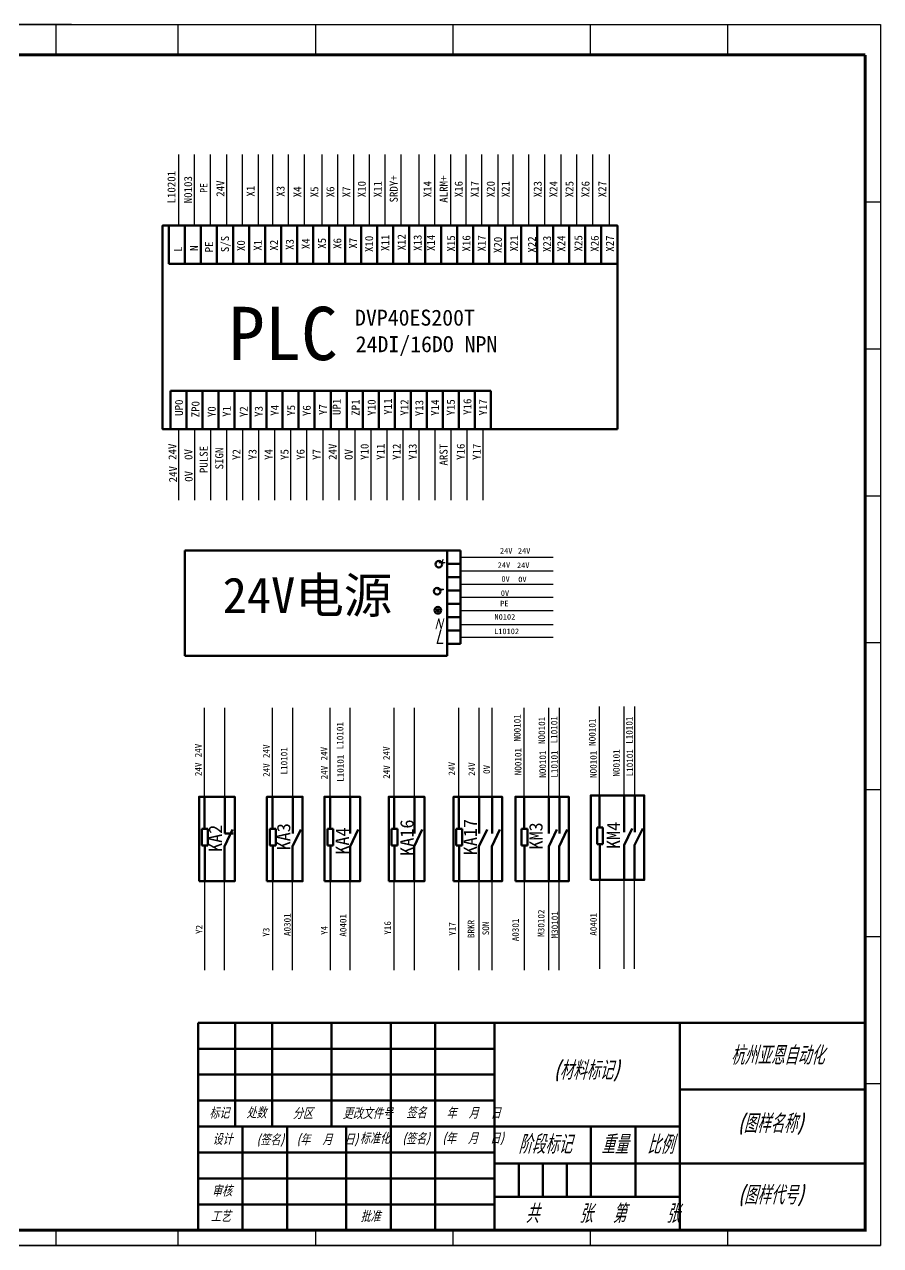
# Model space of a CAD drawing. Header units: inches. Extents: x 16762 to 17541, y 399939 to 400567.
# Drawn here: x 16975.6 to 17206.5, y 400225.7 to 400555.2 of the extents above; entities that cross this region are included whole.
import ezdxf

# ---------------------------------------------------------------- set-up
doc = ezdxf.new("R2010")
doc.units = ezdxf.units.IN
doc.header["$MEASUREMENT"] = 0
doc.layers.add('CU', color=7, linetype='Continuous', lineweight=50)
doc.layers.add('粗实线', color=7, linetype='Continuous', lineweight=50)
doc.layers.add('细实线', color=7, linetype='Continuous')
doc.styles.get("Standard").update_dxf_attribs({"font": 'arial.ttf'})
doc.styles.add('工程文字', font='gbeitc.shx', dxfattribs={"bigfont": 'gbcbig.shx'})

msp = doc.modelspace()

# ---------------------------------------------------------------- linework, layer by layer
at = {"color": 1}
for p, q in [((16761.76, 400555.18), (16988.27, 400555.18)), ((16761.76, 400555.18), (16988.27, 400555.18)), ((16980.03, 400555.18), (17206.54, 400555.18)), ((16980.03, 400555.18), (17206.54, 400555.18)), ((17206.54, 400555.18), (17206.54, 400225.71)), ((17206.54, 400555.18), (17206.54, 400225.71)), ((16980.03, 400225.71), (16980.03, 400225.71)), ((16980.03, 400225.71), (16980.03, 400225.71))]:
    msp.add_line(p, q, dxfattribs=at)
for p, q in [((16984.15, 400546.94), (16984.15, 400555.18)), ((16984.15, 400546.94), (16984.15, 400555.18)), ((17017.1, 400546.94), (17017.1, 400555.18)), ((17017.1, 400546.94), (17017.1, 400555.18)), ((17054.16, 400546.94), (17054.16, 400555.18)), ((17054.16, 400546.94), (17054.16, 400555.18)), ((17091.23, 400546.94), (17091.23, 400555.18)), ((17091.23, 400546.94), (17091.23, 400555.18)), ((17128.29, 400546.94), (17128.29, 400555.18)), ((17128.29, 400546.94), (17128.29, 400555.18)), ((17165.36, 400546.94), (17165.36, 400555.18)), ((17165.36, 400546.94), (17165.36, 400555.18)), ((17014.15, 400546.94), (16984.15, 400546.94)), ((17014.15, 400546.94), (16984.15, 400546.94)), ((17202.28, 400507.3), (17206.54, 400507.3)), ((17202.28, 400507.3), (17206.54, 400507.3)), ((17202.42, 400467.66), (17206.54, 400467.66)), ((17202.42, 400467.66), (17206.54, 400467.66)), ((17202.42, 400428.02), (17206.54, 400428.02)), ((17202.42, 400428.02), (17206.54, 400428.02)), ((17202.42, 400388.38), (17206.54, 400388.38)), ((17202.42, 400388.38), (17206.54, 400388.38)), ((17202.42, 400388.38), (17206.54, 400388.38)), ((17202.42, 400388.38), (17206.54, 400388.38)), ((17202.42, 400348.74), (17206.54, 400348.74)), ((17202.42, 400348.74), (17206.54, 400348.74)), ((17202.42, 400309.1), (17206.54, 400309.1)), ((17202.42, 400309.1), (17206.54, 400309.1)), ((17202.42, 400269.46), (17206.54, 400269.46)), ((17202.42, 400269.46), (17206.54, 400269.46)), ((17033.6, 400229.83), (16984.15, 400229.83)), ((16984.15, 400229.83), (17014.15, 400229.83)), ((16984.15, 400225.71), (16984.15, 400229.83)), ((16984.15, 400225.71), (16984.15, 400229.83)), ((17017.1, 400225.71), (17017.1, 400229.83)), ((17017.1, 400225.71), (17017.1, 400229.83)), ((17017.1, 400229.83), (17031.52, 400229.83)), ((17031.52, 400229.83), (17017.1, 400229.83)), ((17054.16, 400225.71), (17054.16, 400229.83)), ((17054.16, 400225.71), (17054.16, 400229.83)), ((17091.23, 400225.71), (17091.23, 400229.83)), ((17091.23, 400225.71), (17091.23, 400229.83)), ((17128.29, 400225.71), (17128.29, 400229.83)), ((17128.29, 400225.71), (17128.29, 400229.83)), ((17165.36, 400225.71), (17165.36, 400229.83)), ((17165.36, 400225.71), (17165.36, 400229.83)), ((17206.54, 400225.71), (16761.76, 400225.71)), ((17206.54, 400225.71), (16761.76, 400225.71))]:
    msp.add_line(p, q)
msp.add_lwpolyline([(16988.27, 400555.18), (16761.76, 400555.18), (16761.76, 400225.71), (17206.54, 400225.71)], dxfattribs=at)
at = {"const_width": 0.824}
for points in [[(16984.15, 400229.83), (16765.87, 400229.83), (16765.87, 400546.94), (16984.15, 400546.94)], [(16984.15, 400229.83), (16765.87, 400229.83), (16765.87, 400546.94), (16984.15, 400546.94)], [(17202.42, 400546.94), (17202.42, 400229.83), (16984.15, 400229.83)], [(17202.42, 400546.94), (17202.42, 400229.83), (16984.15, 400229.83)], [(16984.15, 400546.94), (17202.42, 400546.94)], [(16984.15, 400546.94), (17202.42, 400546.94)]]:
    msp.add_lwpolyline(points, dxfattribs=at)
at = {"layer": 'CU'}
msp.add_lwpolyline([(17135.53, 400446.01), (17012.84, 400446.01), (17012.84, 400500.92), (17135.53, 400500.92)], close=True, dxfattribs=at)
at = {"layer": 'CU', "color": 0}
for points in [[(17022.7, 400324.02), (17032.3, 400324.02), (17032.3, 400346.82), (17022.7, 400346.82)], [(17041.01, 400324.02), (17050.61, 400324.02), (17050.61, 400346.82), (17041.01, 400346.82)], [(17056.52, 400324.02), (17066.12, 400324.02), (17066.12, 400346.82), (17056.52, 400346.82)], [(17073.88, 400324.02), (17083.48, 400324.02), (17083.48, 400346.82), (17073.88, 400346.82)], [(17091.34, 400324.02), (17104.46, 400324.02), (17104.46, 400346.82), (17091.34, 400346.82)], [(17108.03, 400324.02), (17122.43, 400324.02), (17122.43, 400346.82), (17108.03, 400346.82)], [(17128.37, 400324.36), (17142.77, 400324.36), (17142.77, 400347.16), (17128.37, 400347.16)]]:
    msp.add_lwpolyline(points, close=True, dxfattribs=at)
at = {"layer": '粗实线'}
for p, q in [((17014.57, 400490.61), (17014.57, 400500.92)), ((17015, 400500.92), (17019.32, 400500.92)), ((17015, 400500.92), (17019.32, 400500.92)), ((17018.89, 400490.61), (17018.89, 400500.92)), ((17018.89, 400500.92), (17018.89, 400490.61)), ((17019.32, 400500.92), (17023.64, 400500.92)), ((17019.32, 400500.92), (17023.64, 400500.92)), ((17023.21, 400490.61), (17023.21, 400500.92)), ((17023.21, 400500.92), (17023.21, 400490.61)), ((17023.64, 400500.92), (17027.96, 400500.92)), ((17023.64, 400500.92), (17027.96, 400500.92)), ((17027.53, 400490.61), (17027.53, 400500.92)), ((17027.53, 400500.92), (17027.53, 400490.61)), ((17027.96, 400500.92), (17032.28, 400500.92)), ((17031.85, 400490.61), (17031.85, 400500.92)), ((17031.85, 400500.92), (17031.85, 400490.61)), ((17032.28, 400500.92), (17036.6, 400500.92)), ((17036.17, 400490.61), (17036.17, 400500.92)), ((17036.17, 400500.92), (17036.17, 400490.61)), ((17036.6, 400500.92), (17040.92, 400500.92)), ((17040.49, 400490.61), (17040.49, 400500.92)), ((17040.49, 400500.92), (17040.49, 400490.61)), ((17044.81, 400490.61), (17044.81, 400500.92)), ((17044.81, 400500.92), (17044.81, 400490.61)), ((17049.13, 400490.61), (17049.13, 400500.92)), ((17049.13, 400500.92), (17049.13, 400490.61)), ((17053.45, 400490.61), (17053.45, 400500.92)), ((17053.45, 400500.92), (17053.45, 400490.61)), ((17053.88, 400500.92), (17058.2, 400500.92)), ((17057.77, 400490.61), (17057.77, 400500.92)), ((17057.77, 400500.92), (17057.77, 400490.61)), ((17062.09, 400490.61), (17062.09, 400500.92)), ((17062.09, 400500.92), (17062.09, 400490.61)), ((17066.41, 400490.61), (17066.41, 400500.92)), ((17066.41, 400500.92), (17066.41, 400490.61)), ((17070.73, 400490.61), (17070.73, 400500.92)), ((17070.73, 400500.92), (17070.73, 400490.61)), ((17071.16, 400500.92), (17075.48, 400500.92)), ((17075.05, 400490.61), (17075.05, 400500.92)), ((17075.05, 400500.92), (17075.05, 400490.61)), ((17079.37, 400490.61), (17079.37, 400500.92)), ((17079.37, 400500.92), (17079.37, 400490.61)), ((17083.69, 400490.61), (17083.69, 400500.92)), ((17083.69, 400500.92), (17083.69, 400490.61)), ((17088.01, 400490.61), (17088.01, 400500.92)), ((17088.01, 400500.92), (17088.01, 400490.61)), ((17088.44, 400500.92), (17092.76, 400500.92)), ((17092.33, 400490.61), (17092.33, 400500.92)), ((17092.33, 400500.92), (17092.33, 400490.61)), ((17096.65, 400490.61), (17096.65, 400500.92)), ((17096.65, 400500.92), (17096.65, 400490.61)), ((17100.97, 400490.61), (17100.97, 400500.92)), ((17100.97, 400500.92), (17100.97, 400490.61)), ((17105.29, 400490.61), (17105.29, 400500.92)), ((17105.29, 400500.92), (17105.29, 400490.61)), ((17105.72, 400500.92), (17110.04, 400500.92)), ((17109.61, 400490.61), (17109.61, 400500.92)), ((17109.61, 400500.92), (17109.61, 400490.61)), ((17113.93, 400490.61), (17113.93, 400500.92)), ((17113.93, 400500.92), (17113.93, 400490.61)), ((17118.25, 400490.61), (17118.25, 400500.92)), ((17118.25, 400500.92), (17118.25, 400490.61)), ((17122.57, 400490.61), (17122.57, 400500.92)), ((17122.57, 400500.92), (17122.57, 400490.61)), ((17126.89, 400490.61), (17126.89, 400500.92)), ((17126.89, 400500.92), (17126.89, 400490.61)), ((17131.21, 400490.61), (17131.21, 400500.92)), ((17131.21, 400500.92), (17131.21, 400490.61)), ((17135.53, 400490.61), (17135.53, 400500.92)), ((17014.57, 400490.61), (17018.89, 400490.61)), ((17018.89, 400490.61), (17023.21, 400490.61)), ((17023.21, 400490.61), (17027.53, 400490.61)), ((17027.53, 400490.61), (17031.85, 400490.61)), ((17031.85, 400490.61), (17036.17, 400490.61)), ((17036.17, 400490.61), (17040.49, 400490.61)), ((17040.49, 400490.61), (17044.81, 400490.61)), ((17044.81, 400490.61), (17049.13, 400490.61)), ((17049.13, 400490.61), (17053.45, 400490.61)), ((17053.45, 400490.61), (17057.77, 400490.61)), ((17057.77, 400490.61), (17062.09, 400490.61)), ((17062.09, 400490.61), (17066.41, 400490.61)), ((17066.41, 400490.61), (17070.73, 400490.61)), ((17070.73, 400490.61), (17075.05, 400490.61)), ((17075.05, 400490.61), (17079.37, 400490.61)), ((17079.37, 400490.61), (17083.69, 400490.61)), ((17083.69, 400490.61), (17088.01, 400490.61)), ((17088.01, 400490.61), (17092.33, 400490.61)), ((17092.33, 400490.61), (17096.65, 400490.61)), ((17096.65, 400490.61), (17100.97, 400490.61)), ((17100.97, 400490.61), (17105.29, 400490.61)), ((17105.29, 400490.61), (17109.61, 400490.61)), ((17109.61, 400490.61), (17113.93, 400490.61)), ((17113.93, 400490.61), (17118.25, 400490.61)), ((17118.25, 400490.61), (17122.57, 400490.61)), ((17122.57, 400490.61), (17126.89, 400490.61)), ((17126.89, 400490.61), (17131.21, 400490.61)), ((17131.21, 400490.61), (17135.53, 400490.61)), ((17015, 400456.32), (17015, 400446.01)), ((17015, 400456.32), (17019.32, 400456.32)), ((17019.32, 400456.32), (17019.32, 400446.01)), ((17019.32, 400456.32), (17019.32, 400446.01)), ((17019.32, 400456.32), (17023.64, 400456.32)), ((17023.64, 400456.32), (17023.64, 400446.01)), ((17023.64, 400456.32), (17023.64, 400446.01)), ((17023.64, 400456.32), (17027.96, 400456.32)), ((17027.96, 400456.32), (17027.96, 400446.01)), ((17027.96, 400456.32), (17027.96, 400446.01)), ((17027.96, 400456.32), (17032.28, 400456.32)), ((17032.28, 400456.32), (17032.28, 400446.01)), ((17032.28, 400456.32), (17036.6, 400456.32)), ((17032.28, 400456.32), (17032.28, 400446.01)), ((17036.6, 400456.32), (17036.6, 400446.01)), ((17036.6, 400456.32), (17036.6, 400446.01)), ((17036.6, 400456.32), (17040.92, 400456.32)), ((17040.92, 400456.32), (17040.92, 400446.01)), ((17040.92, 400456.32), (17040.92, 400446.01)), ((17040.92, 400456.32), (17045.24, 400456.32)), ((17045.24, 400456.32), (17045.24, 400446.01)), ((17045.24, 400456.32), (17045.24, 400446.01)), ((17045.24, 400456.32), (17049.56, 400456.32)), ((17049.56, 400456.32), (17049.56, 400446.01)), ((17049.56, 400456.32), (17049.56, 400446.01)), ((17049.56, 400456.32), (17053.88, 400456.32)), ((17053.88, 400456.32), (17053.88, 400446.01)), ((17053.88, 400456.32), (17053.88, 400446.01)), ((17053.88, 400456.32), (17058.2, 400456.32)), ((17058.2, 400456.32), (17058.2, 400446.01)), ((17058.2, 400456.32), (17058.2, 400446.01)), ((17058.2, 400456.32), (17062.52, 400456.32)), ((17062.52, 400456.32), (17062.52, 400446.01)), ((17062.52, 400456.32), (17062.52, 400446.01)), ((17062.52, 400456.32), (17066.84, 400456.32)), ((17066.84, 400456.32), (17066.84, 400446.01)), ((17066.84, 400456.32), (17066.84, 400446.01)), ((17066.84, 400456.32), (17071.16, 400456.32)), ((17071.16, 400456.32), (17071.16, 400446.01)), ((17071.16, 400456.32), (17071.16, 400446.01)), ((17071.16, 400456.32), (17075.48, 400456.32)), ((17075.48, 400456.32), (17075.48, 400446.01)), ((17075.48, 400456.32), (17075.48, 400446.01)), ((17075.48, 400456.32), (17079.8, 400456.32)), ((17079.8, 400456.32), (17079.8, 400446.01)), ((17079.8, 400456.32), (17079.8, 400446.01)), ((17079.8, 400456.32), (17084.12, 400456.32)), ((17084.12, 400456.32), (17084.12, 400446.01)), ((17084.12, 400456.32), (17084.12, 400446.01)), ((17084.12, 400456.32), (17088.44, 400456.32)), ((17088.44, 400456.32), (17088.44, 400446.01)), ((17088.44, 400456.32), (17088.44, 400446.01)), ((17088.44, 400456.32), (17092.76, 400456.32)), ((17092.76, 400456.32), (17092.76, 400446.01)), ((17092.76, 400456.32), (17092.76, 400446.01)), ((17092.76, 400456.32), (17097.08, 400456.32)), ((17097.08, 400456.32), (17097.08, 400446.01)), ((17097.08, 400456.32), (17097.08, 400446.01)), ((17097.08, 400456.32), (17101.4, 400456.32)), ((17101.4, 400456.32), (17101.4, 400446.01)), ((17015, 400446.01), (17019.32, 400446.01)), ((17019.32, 400446.01), (17023.64, 400446.01)), ((17023.64, 400446.01), (17027.96, 400446.01)), ((17027.96, 400446.01), (17032.28, 400446.01)), ((17032.28, 400446.01), (17036.6, 400446.01)), ((17036.6, 400446.01), (17040.92, 400446.01)), ((17040.92, 400446.01), (17045.24, 400446.01)), ((17045.24, 400446.01), (17049.56, 400446.01)), ((17049.56, 400446.01), (17053.88, 400446.01)), ((17053.88, 400446.01), (17058.2, 400446.01)), ((17058.2, 400446.01), (17062.52, 400446.01)), ((17062.52, 400446.01), (17066.84, 400446.01)), ((17066.84, 400446.01), (17071.16, 400446.01)), ((17071.16, 400446.01), (17075.48, 400446.01)), ((17075.48, 400446.01), (17079.8, 400446.01)), ((17079.8, 400446.01), (17084.12, 400446.01)), ((17084.12, 400446.01), (17088.44, 400446.01)), ((17088.44, 400446.01), (17092.76, 400446.01)), ((17092.76, 400446.01), (17097.08, 400446.01)), ((17097.08, 400446.01), (17101.4, 400446.01)), ((17018.89, 400413.28), (17018.89, 400384.83)), ((17018.89, 400413.28), (17089.64, 400413.28)), ((17089.64, 400384.83), (17089.64, 400413.28)), ((17089.64, 400413.28), (17093.24, 400413.28)), ((17093.24, 400413.28), (17093.24, 400388.08)), ((17089.64, 400409.68), (17093.24, 400409.68)), ((17093.24, 400409.9), (17093.24, 400409.9)), ((17089.64, 400406.08), (17093.24, 400406.08)), ((17089.64, 400402.48), (17093.24, 400402.48)), ((17089.64, 400398.88), (17093.24, 400398.88)), ((17086.64, 400397.1), (17087.6, 400397.1)), ((17086.76, 400396.94), (17087.45, 400396.94)), ((17087.02, 400396.76), (17087.27, 400396.76)), ((17087.12, 400397.55), (17087.12, 400397.1)), ((17089.64, 400395.28), (17093.24, 400395.28)), ((17089.64, 400391.68), (17093.24, 400391.68)), ((17093.24, 400388.08), (17089.64, 400388.08)), ((17018.89, 400384.83), (17089.64, 400384.83)), ((17024.13, 400346.82), (17024.13, 400338.17)), ((17029.61, 400346.82), (17029.61, 400336.87)), ((17042.5, 400346.82), (17042.5, 400338.17)), ((17047.98, 400346.82), (17047.98, 400336.87)), ((17058.02, 400346.82), (17058.02, 400338.13)), ((17063.5, 400346.82), (17063.5, 400336.87)), ((17075.31, 400346.82), (17075.31, 400338.17)), ((17080.79, 400346.82), (17080.79, 400336.87)), ((17092.77, 400346.82), (17092.77, 400338.17)), ((17098.25, 400346.82), (17098.25, 400336.87)), ((17101.74, 400346.82), (17101.74, 400336.87)), ((17110.41, 400346.82), (17110.41, 400338.17)), ((17117.06, 400346.82), (17117.06, 400336.87)), ((17119.89, 400346.82), (17119.89, 400336.87)), ((17130.76, 400347.16), (17130.76, 400338.51)), ((17137.41, 400347.16), (17137.41, 400337.21)), ((17140.24, 400347.16), (17140.24, 400337.21)), ((17023.41, 400338.17), (17025.02, 400338.17)), ((17023.41, 400333.66), (17023.41, 400338.17)), ((17025.02, 400338.17), (17025.02, 400333.66)), ((17031.74, 400337.94), (17029.56, 400333.42)), ((17029.61, 400336.87), (17031.92, 400336.87)), ((17041.78, 400338.17), (17043.39, 400338.17)), ((17041.78, 400333.66), (17041.78, 400338.17)), ((17043.39, 400338.17), (17043.39, 400333.66)), ((17050.11, 400337.94), (17047.93, 400333.42)), ((17057.3, 400338.17), (17058.91, 400338.17)), ((17057.3, 400333.66), (17057.3, 400338.17)), ((17058.91, 400338.17), (17058.91, 400333.66)), ((17065.62, 400337.94), (17063.45, 400333.42)), ((17074.6, 400338.17), (17076.21, 400338.17)), ((17074.6, 400333.66), (17074.6, 400338.17)), ((17076.21, 400338.17), (17076.21, 400333.66)), ((17082.92, 400337.94), (17080.75, 400333.42)), ((17092.05, 400338.17), (17093.66, 400338.17)), ((17092.05, 400333.66), (17092.05, 400338.17)), ((17093.66, 400338.17), (17093.66, 400333.66)), ((17100.38, 400337.94), (17098.2, 400333.42)), ((17103.87, 400337.94), (17101.69, 400333.42)), ((17109.7, 400338.17), (17111.31, 400338.17)), ((17109.7, 400333.66), (17109.7, 400338.17)), ((17111.31, 400338.17), (17111.31, 400333.66)), ((17119.19, 400337.94), (17117.01, 400333.42)), ((17122.02, 400337.94), (17119.85, 400333.42)), ((17130.05, 400338.51), (17131.66, 400338.51)), ((17130.05, 400334), (17130.05, 400338.51)), ((17131.66, 400338.51), (17131.66, 400334)), ((17139.54, 400338.28), (17137.36, 400333.76)), ((17142.37, 400338.28), (17140.19, 400333.76)), ((17025.02, 400333.66), (17023.41, 400333.66)), ((17024.22, 400333.66), (17024.22, 400324.02)), ((17029.56, 400333.42), (17029.56, 400324.02)), ((17043.39, 400333.66), (17041.78, 400333.66)), ((17042.59, 400333.66), (17042.59, 400324.02)), ((17047.93, 400333.42), (17047.93, 400324.02)), ((17058.91, 400333.66), (17057.3, 400333.66)), ((17058.11, 400333.66), (17058.11, 400324.02)), ((17063.45, 400333.42), (17063.45, 400324.02)), ((17076.21, 400333.66), (17074.6, 400333.66)), ((17075.4, 400333.66), (17075.4, 400324.02)), ((17080.75, 400333.42), (17080.75, 400324.02)), ((17093.66, 400333.66), (17092.05, 400333.66)), ((17092.86, 400333.66), (17092.86, 400324.02)), ((17098.2, 400333.42), (17098.2, 400324.02)), ((17101.69, 400333.42), (17101.69, 400324.02)), ((17111.31, 400333.66), (17109.7, 400333.66)), ((17110.5, 400333.66), (17110.5, 400324.02)), ((17117.01, 400333.42), (17117.01, 400324.02)), ((17119.85, 400333.42), (17119.85, 400324.02)), ((17131.66, 400334), (17130.05, 400334)), ((17130.85, 400334), (17130.85, 400324.36)), ((17137.36, 400333.76), (17137.36, 400324.36)), ((17140.19, 400333.76), (17140.19, 400324.36)), ((17202.42, 400285.83), (17022.42, 400285.83)), ((17022.42, 400285.83), (17022.42, 400229.83)), ((17032.42, 400285.83), (17032.42, 400257.83)), ((17042.42, 400285.83), (17042.42, 400257.83)), ((17058.42, 400285.83), (17058.42, 400257.83)), ((17074.42, 400285.83), (17074.42, 400257.83)), ((17086.42, 400285.83), (17086.42, 400229.83)), ((17102.42, 400229.83), (17102.42, 400285.83)), ((17152.42, 400229.83), (17152.42, 400285.83)), ((17202.42, 400229.83), (17202.42, 400285.83)), ((17102.42, 400278.83), (17022.42, 400278.83)), ((17102.42, 400271.83), (17022.42, 400271.83)), ((17152.42, 400267.83), (17202.42, 400267.83)), ((17102.42, 400264.83), (17022.42, 400264.83)), ((17022.42, 400257.83), (17152.42, 400257.83)), ((17034.42, 400257.83), (17034.42, 400229.83)), ((17046.42, 400257.83), (17046.42, 400229.83)), ((17062.42, 400257.83), (17062.42, 400229.83)), ((17074.42, 400257.83), (17074.42, 400229.83)), ((17128.42, 400238.83), (17128.42, 400257.83)), ((17140.42, 400238.83), (17140.42, 400257.83)), ((17022.42, 400250.83), (17102.42, 400250.83)), ((17152.42, 400247.83), (17102.42, 400247.83)), ((17108.92, 400238.83), (17108.92, 400247.83)), ((17115.42, 400238.83), (17115.42, 400247.83)), ((17121.92, 400238.83), (17121.92, 400247.83)), ((17152.42, 400247.83), (17202.42, 400247.83)), ((17022.42, 400243.83), (17102.42, 400243.83)), ((17022.42, 400236.83), (17102.42, 400236.83)), ((17102.42, 400238.83), (17152.42, 400238.83)), ((17022.42, 400229.83), (17202.42, 400229.83))]:
    msp.add_line(p, q, dxfattribs=at)
for centre in [(17087.36, 400409.55), (17086.93, 400402.25), (17087.12, 400397.1)]:
    msp.add_circle(centre, 0.9, dxfattribs=at)
at = {"layer": '细实线'}
for p, q in [((17017.16, 400520.12), (17017.16, 400500.92)), ((17021.48, 400500.92), (17021.48, 400520.12)), ((17025.8, 400500.92), (17025.8, 400520.12)), ((17030.12, 400520.12), (17030.12, 400500.92)), ((17034.44, 400500.92), (17034.44, 400520.12)), ((17038.76, 400500.92), (17038.76, 400520.12)), ((17042.54, 400520.12), (17042.54, 400500.92)), ((17046.86, 400500.92), (17046.86, 400520.12)), ((17051.18, 400500.92), (17051.18, 400520.12)), ((17055.78, 400520.12), (17055.78, 400500.92)), ((17060.1, 400500.92), (17060.1, 400520.12)), ((17064.42, 400500.92), (17064.42, 400520.12)), ((17068.54, 400520.12), (17068.54, 400500.92)), ((17072.86, 400500.92), (17072.86, 400520.12)), ((17077.18, 400500.92), (17077.18, 400520.12)), ((17081.96, 400520.12), (17081.96, 400500.92)), ((17086.28, 400500.92), (17086.28, 400520.12)), ((17090.6, 400500.92), (17090.6, 400520.12)), ((17094.7, 400520.12), (17094.7, 400500.92)), ((17099.02, 400500.92), (17099.02, 400520.12)), ((17103.34, 400500.92), (17103.34, 400520.12)), ((17107.36, 400520.12), (17107.36, 400500.92)), ((17111.68, 400500.92), (17111.68, 400520.12)), ((17116, 400500.92), (17116, 400520.12)), ((17120.27, 400520.12), (17120.27, 400500.92)), ((17124.59, 400500.92), (17124.59, 400520.12)), ((17128.91, 400500.92), (17128.91, 400520.12)), ((17133.41, 400500.92), (17133.41, 400520.12)), ((17017.16, 400446.01), (17017.16, 400426.81)), ((17021.48, 400446.01), (17021.48, 400426.81)), ((17025.8, 400446.01), (17025.8, 400426.81)), ((17030.12, 400446.01), (17030.12, 400426.81)), ((17034.44, 400446.01), (17034.44, 400426.81)), ((17038.76, 400446.01), (17038.76, 400426.81)), ((17043.08, 400446.01), (17043.08, 400426.81)), ((17047.4, 400446.01), (17047.4, 400426.81)), ((17051.72, 400446.01), (17051.72, 400426.81)), ((17056.04, 400446.01), (17056.04, 400426.81)), ((17060.36, 400446.01), (17060.36, 400426.81)), ((17064.68, 400446.01), (17064.68, 400426.81)), ((17069, 400446.01), (17069, 400426.81)), ((17073.32, 400446.01), (17073.32, 400426.81)), ((17077.64, 400446.01), (17077.64, 400426.81)), ((17081.96, 400446.01), (17081.96, 400426.81)), ((17086.28, 400446.01), (17086.28, 400426.81)), ((17090.6, 400446.01), (17090.6, 400426.81)), ((17094.92, 400446.01), (17094.92, 400426.81)), ((17099.24, 400446.01), (17099.24, 400426.81)), ((17093.24, 400411.48), (17118.24, 400411.48)), ((17093.24, 400407.77), (17118.24, 400407.77)), ((17093.24, 400404.16), (17118.24, 400404.16)), ((17093.24, 400400.68), (17118.24, 400400.68)), ((17093.24, 400397.04), (17118.24, 400397.04)), ((17093.24, 400393.32), (17118.24, 400393.32)), ((17093.24, 400389.86), (17118.24, 400389.86)), ((17024.13, 400346.82), (17024.13, 400370.82)), ((17029.61, 400346.82), (17029.61, 400370.82)), ((17042.5, 400346.82), (17042.5, 400370.82)), ((17047.98, 400346.82), (17047.98, 400370.82)), ((17058.02, 400346.82), (17058.02, 400370.82)), ((17063.5, 400346.82), (17063.5, 400370.82)), ((17075.31, 400346.82), (17075.31, 400370.82)), ((17080.79, 400346.82), (17080.79, 400370.82)), ((17092.77, 400346.82), (17092.77, 400370.82)), ((17098.25, 400346.82), (17098.25, 400370.82)), ((17101.74, 400346.82), (17101.74, 400370.82)), ((17110.41, 400346.82), (17110.41, 400370.82)), ((17117.06, 400346.82), (17117.06, 400370.82)), ((17119.89, 400346.82), (17119.89, 400370.82)), ((17130.76, 400347.16), (17130.76, 400371.16)), ((17137.41, 400347.16), (17137.41, 400371.16)), ((17140.24, 400347.16), (17140.24, 400371.16)), ((17024.22, 400300.02), (17024.22, 400324.02)), ((17029.56, 400300.02), (17029.56, 400324.02)), ((17042.59, 400300.02), (17042.59, 400324.02)), ((17047.93, 400300.02), (17047.93, 400324.02)), ((17058.11, 400300.02), (17058.11, 400324.02)), ((17063.45, 400300.02), (17063.45, 400324.02)), ((17075.31, 400300.02), (17075.31, 400324.02)), ((17080.79, 400300.02), (17080.79, 400324.02)), ((17092.77, 400300.02), (17092.77, 400324.02)), ((17098.25, 400300.02), (17098.25, 400324.02)), ((17101.69, 400324.02), (17101.69, 400300.02)), ((17110.5, 400300.02), (17110.5, 400324.02)), ((17117.01, 400300.02), (17117.01, 400324.02)), ((17119.85, 400300.02), (17119.85, 400324.02)), ((17130.85, 400300.36), (17130.85, 400324.36)), ((17137.36, 400300.36), (17137.36, 400324.36)), ((17140.19, 400300.36), (17140.19, 400324.36))]:
    msp.add_line(p, q, dxfattribs=at)

# ---------------------------------------------------------------- texts
at = {"lineweight": -2, "attachment_point": 1, "rotation": 90}
for s, insert, char_height, width in [('{\\fSimSun|b0|i0|c134|p2;L10201}', (17014.17, 400506.85), 2.16, 25.4938), ('{\\fSimSun|b0|i0|c134|p2;N0103}', (17018.65, 400506.92), 2.16, 25.4938), ('{\\fSimSun|b0|i0|c134|p2;SRDY+}', (17074.14, 400507.14), 2.16, 25.4938), ('{\\fSimSun|b0|i0|c134|p2;ALRM+}', (17087.59, 400507.06), 2.16, 25.4938), ('{\\fSimSun|b0|i0|c134|p2;PE}', (17022.99, 400509.75), 1.92, 16.9959), ('{\\fSimSun|b0|i0|c134|p2;24V}', (17027.35, 400508.68), 2.16, 25.4938), ('{\\fSimSun|b0|i0|c134|p2;X1}', (17035.5, 400508.72), 2.16, 25.4938), ('{\\fSimSun|b0|i0|c134|p2;X3}', (17043.6, 400508.69), 2.16, 25.4938), ('{\\fSimSun|b0|i0|c134|p2;X4}', (17048.13, 400508.53), 2.16, 25.4938), ('{\\fSimSun|b0|i0|c134|p2;X5}', (17052.72, 400508.53), 2.16, 25.4938), ('{\\fSimSun|b0|i0|c134|p2;X6}', (17057.04, 400508.53), 2.16, 25.4938), ('{\\fSimSun|b0|i0|c134|p2;X7}', (17061.36, 400508.53), 2.16, 25.4938), ('{\\fSimSun|b0|i0|c134|p2;X10}', (17065.49, 400508.53), 2.16, 25.4938), ('{\\fSimSun|b0|i0|c134|p2;X11}', (17069.81, 400508.53), 2.16, 25.4938), ('{\\fSimSun|b0|i0|c134|p2;X14}', (17083.22, 400508.53), 2.16, 25.4938), ('{\\fSimSun|b0|i0|c134|p2;X16}', (17091.64, 400508.53), 2.16, 25.4938), ('{\\fSimSun|b0|i0|c134|p2;X17}', (17095.96, 400508.53), 2.16, 25.4938), ('{\\fSimSun|b0|i0|c134|p2;X20}', (17100.28, 400508.53), 2.16, 25.4938), ('{\\fSimSun|b0|i0|c134|p2;X21}', (17104.31, 400508.53), 2.16, 25.4938), ('{\\fSimSun|b0|i0|c134|p2;X23}', (17112.95, 400508.53), 2.16, 25.4938), ('{\\fSimSun|b0|i0|c134|p2;X24}', (17117.22, 400508.53), 2.16, 25.4938), ('{\\fSimSun|b0|i0|c134|p2;X25}', (17121.54, 400508.53), 2.16, 25.4938), ('{\\fSimSun|b0|i0|c134|p2;X26}', (17125.86, 400508.53), 2.16, 25.4938), ('{\\fSimSun|b0|i0|c134|p2;X27}', (17130.36, 400508.53), 2.16, 25.4938), ('{\\fSimSun|b0|i0|c134|p2;24V}', (17014.43, 400437.67), 2.16, 25.4938), ('{\\fSimSun|b0|i0|c134|p2;PULSE}', (17022.87, 400434.12), 2.16, 25.4938), ('{\\fSimSun|b0|i0|c134|p2;SIGN}', (17027.07, 400435.12), 2.16, 25.4938), ('{\\fSimSun|b0|i0|c134|p2;24V}', (17057.63, 400437.67), 2.16, 25.4938), ('{\\fSimSun|b0|i0|c134|p2;Y10}', (17066.27, 400437.67), 2.16, 25.4938), ('{\\fSimSun|b0|i0|c134|p2;Y11}', (17070.59, 400437.67), 2.16, 25.4938), ('{\\fSimSun|b0|i0|c134|p2;Y12}', (17074.91, 400437.67), 2.16, 25.4938), ('{\\fSimSun|b0|i0|c134|p2;Y13}', (17079.23, 400437.67), 2.16, 25.4938), ('{\\fSimSun|b0|i0|c134|p2;ARST }', (17087.57, 400436.16), 2.16, 25.4938), ('{\\fSimSun|b0|i0|c134|p2;Y16}', (17092.19, 400437.67), 2.16, 25.4938), ('{\\fSimSun|b0|i0|c134|p2;Y17}', (17096.51, 400437.67), 2.16, 25.4938), ('{\\fSimSun|b0|i0|c134|p2;0V}', (17018.75, 400437.67), 2.16, 25.4938), ('{\\fSimSun|b0|i0|c134|p2;Y2}', (17031.71, 400437.67), 2.16, 25.4938), ('{\\fSimSun|b0|i0|c134|p2;Y3}', (17036.03, 400437.67), 2.16, 25.4938), ('{\\fSimSun|b0|i0|c134|p2;Y4}', (17040.35, 400437.67), 2.16, 25.4938), ('{\\fSimSun|b0|i0|c134|p2;Y5}', (17044.67, 400437.67), 2.16, 25.4938), ('{\\fSimSun|b0|i0|c134|p2;Y6}', (17048.99, 400437.67), 2.16, 25.4938), ('{\\fSimSun|b0|i0|c134|p2;Y7}', (17053.31, 400437.67), 2.16, 25.4938), ('{\\fSimSun|b0|i0|c134|p2;0V}', (17061.95, 400437.67), 2.16, 25.4938), ('{\\fSimSun|b0|i0|c134|p2;24V}', (17014.58, 400431.62), 2.16, 25.4938), ('{\\fSimSun|b0|i0|c134|p2;0V}', (17018.81, 400431.76), 2.16, 25.4938), ('{\\fSimSun|b0|i0|c134|p2;NO0101}', (17107.64, 400361.72), 1.8, 21.2449), ('{\\fSimSun|b0|i0|c134|p2;NO0101}', (17114.24, 400361.03), 1.8, 21.2449), ('{\\fSimSun|b0|i0|c134|p2;L10101}', (17117.57, 400361.2), 1.8, 21.2449), ('{\\fSimSun|b0|i0|c134|p2;L10101}', (17137.86, 400361.09), 1.8, 21.2449), ('{\\fSimSun|b0|i0|c134|p2;L10101}', (17059.82, 400359.61), 1.8, 21.2449), ('{\\fSimSun|b0|i0|c134|p2;NO0101}', (17127.86, 400360.54), 1.8, 21.2449), ('{\\fSimSun|b0|i0|c134|p2;24V}', (17021.56, 400357.44), 1.8, 21.2449), ('{\\fSimSun|b0|i0|c134|p2;24V}', (17039.93, 400357.24), 1.8, 21.2449), ('{\\fSimSun|b0|i0|c134|p2;L10101}', (17044.72, 400352.82), 1.8, 21.2449), ('{\\fSimSun|b0|i0|c134|p2;24V}', (17055.52, 400356.58), 1.8, 21.2449), ('{\\fSimSun|b0|i0|c134|p2;24V}', (17072.33, 400356.71), 1.8, 21.2449), ('{\\fSimSun|b0|i0|c134|p2;NO0101}', (17107.87, 400352.61), 1.8, 21.2449), ('{\\fSimSun|b0|i0|c134|p2;NO0101}', (17114.48, 400351.93), 1.8, 21.2449), ('{\\fSimSun|b0|i0|c134|p2;L10101}', (17117.63, 400351.96), 1.8, 21.2449), ('{\\fSimSun|b0|i0|c134|p2;NO0101}', (17128.16, 400351.88), 1.8, 21.2449), ('{\\fSimSun|b0|i0|c134|p2;NO0101}', (17134.36, 400352.24), 1.8, 21.2449), ('{\\fSimSun|b0|i0|c134|p2;L10101}', (17137.98, 400352.3), 1.8, 21.2449), ('{\\fSimSun|b0|i0|c134|p2;24V}', (17021.59, 400352.37), 1.8, 21.2449), ('{\\fSimSun|b0|i0|c134|p2;24V}', (17039.96, 400352.16), 1.8, 21.2449), ('{\\fSimSun|b0|i0|c134|p2;24V}', (17055.55, 400351.5), 1.8, 21.2449), ('{\\fSimSun|b0|i0|c134|p2;L10101}', (17059.94, 400350.82), 1.8, 21.2449), ('{\\fSimSun|b0|i0|c134|p2;24V}', (17072.36, 400351.63), 1.8, 21.2449), ('{\\fSimSun|b0|i0|c134|p2;24V}', (17089.98, 400352.52), 1.8, 21.2449), ('{\\fSimSun|b0|i0|c134|p2;24V}', (17095.36, 400352.42), 1.8, 21.2449), ('{\\fSimSun|b0|i0|c134|p2;0V}', (17099.35, 400352.94), 1.8, 21.2449), ('{\\fSimSun|b0|i0|c134|p2;KA2}', (17025.29, 400331.91), 3.6, 21.2449), ('{\\fSimSun|b0|i0|c134|p2;KA3}', (17043.71, 400332.33), 3.6, 21.2449), ('{\\fSimSun|b0|i0|c134|p2;KA16}', (17076.95, 400330.87), 3.6, 21.2449), ('{\\fSimSun|b0|i0|c134|p2;KA17}', (17094.04, 400331.03), 3.6, 21.2449), ('{\\fSimSun|b0|i0|c134|p2;KM3}', (17111.75, 400332.56), 3.6, 21.2449), ('{\\fSimSun|b0|i0|c134|p2;KM4}', (17132.69, 400332.7), 3.6, 21.2449), ('{\\fSimSun|b0|i0|c134|p2;KA4}', (17059.54, 400331.18), 3.6, 21.2449), ('{\\fSimSun|b0|i0|c134|p2;M30102}', (17114.07, 400309.03), 1.8, 21.2449), ('{\\fSimSun|b0|i0|c134|p2;M30101}', (17117.74, 400308.58), 1.8, 21.2449), ('{\\fSimSun|b0|i0|c134|p2;A0301}', (17045.59, 400309.22), 1.8, 21.2449), ('{\\fSimSun|b0|i0|c134|p2;A0401}', (17060.66, 400309.04), 1.8, 21.2449), ('{\\fSimSun|b0|i0|c134|p2;Y16}', (17072.65, 400309.58), 1.8, 21.2449), ('{\\fSimSun|b0|i0|c134|p2;Y17}', (17090.09, 400309.29), 1.8, 21.2449), ('{\\fSimSun|b0|i0|c134|p2;BRKR}', (17095.18, 400308.68), 1.8, 21.2449), ('{\\fSimSun|b0|i0|c134|p2;SON}', (17099.14, 400309.44), 1.8, 21.2449), ('{\\fSimSun|b0|i0|c134|p2;A0301}', (17107.16, 400307.81), 1.8, 21.2449), ('{\\fSimSun|b0|i0|c134|p2;A0401}', (17128.18, 400309.3), 1.8, 21.2449), ('{\\fSimSun|b0|i0|c134|p2;Y2}', (17021.8, 400309.78), 1.8, 21.2449), ('{\\fSimSun|b0|i0|c134|p2;Y3}', (17039.89, 400309.04), 1.8, 21.2449), ('{\\fSimSun|b0|i0|c134|p2;Y4}', (17055.55, 400309.52), 1.8, 21.2449)]:
    msp.add_mtext(s, dxfattribs=dict(at, insert=insert, char_height=char_height, width=width))
at = {"lineweight": -2, "attachment_point": 1}
for s, insert, char_height, width in [('{\\fSimSun|b0|i0|c134|p2;PLC}', (17030.64, 400479), 14.4, 33.6349), ('{\\fSimSun|b0|i0|c134|p2;DVP40ES200T}', (17064.78, 400478.23), 4.32, 25.4938), ('{\\fSimSun|b0|i0|c134|p2;24DI/16DO NPN}', (17064.95, 400471.07), 4.32, 42.4449), ('{\\fSimSun|b0|i0|c134|p2;24V}', (17103.88, 400413.91), 1.5, 17.704), ('{\\fSimSun|b0|i0|c134|p2;24V}', (17108.7, 400413.89), 1.5, 17.704), ('{\\fSimSun|b0|i0|c134|p2;24V}', (17103.26, 400410.07), 1.5, 17.704), ('{\\fSimSun|b0|i0|c134|p2;24V}', (17108.46, 400410.01), 1.5, 17.704), ('{\\fSimSun|b0|i0|c134|p2;24V电源}', (17029.06, 400405.97), 9.6, 51.1238), ('{\\fSimSun|b0|i0|c134|p2;0V}', (17104.26, 400406.3), 1.5, 17.704), ('{\\fSimSun|b0|i0|c134|p2;0V}', (17108.8, 400406.21), 1.5, 17.704), ('{\\fSimSun|b0|i0|c134|p2;0V}', (17104.09, 400402.49), 1.5, 17.704), ('{\\fSimSun|b0|i0|c134|p2;PE}', (17103.94, 400399.67), 1.5, 17.704), ('{\\fSimSun|b0|i0|c134|p2;N0102}', (17102.39, 400396.07), 1.5, 17.704), ('{\\fSimSun|b0|i0|c134|p2;L10102}', (17102.29, 400392.19), 1.5, 17.704)]:
    msp.add_mtext(s, dxfattribs=dict(at, insert=insert, char_height=char_height, width=width))
at = {"layer": '粗实线', "char_height": 2.16, "attachment_point": 1, "rotation": 90, "style": '工程文字'}
for s, width, insert in [('{\\fSimSun|b0|i0|c134|p2;S/S}', 1.4824, (17028.61, 400493.73)), ('{\\fSimSun|b0|i0|c134|p2;X0}', 1.4824, (17032.92, 400494.02)), ('{\\fSimSun|b0|i0|c134|p2;X1}', 1.4824, (17037.45, 400494.13)), ('{\\fSimSun|b0|i0|c134|p2;X2}', 1.4824, (17041.82, 400494.13)), ('{\\fSimSun|b0|i0|c134|p2;X3}', 1.4824, (17046.08, 400494.33)), ('{\\fSimSun|b0|i0|c134|p2;X4}', 1.4824, (17050.41, 400494.53)), ('{\\fSimSun|b0|i0|c134|p2;X5}', 1.4824, (17054.75, 400494.65)), ('{\\fSimSun|b0|i0|c134|p2;X6}', 1.4824, (17058.92, 400494.61)), ('{\\fSimSun|b0|i0|c134|p2;X7}', 1.4824, (17063.18, 400494.69)), ('{\\fSimSun|b0|i0|c134|p2;X10}', 1.4824, (17067.48, 400493.77)), ('{\\fSimSun|b0|i0|c134|p2;X11}', 1.4824, (17071.82, 400494.05)), ('{\\fSimSun|b0|i0|c134|p2;X12}', 1.4824, (17076.23, 400494.21)), ('{\\fSimSun|b0|i0|c134|p2;X13}', 1.4824, (17080.57, 400494.05)), ('{\\fSimSun|b0|i0|c134|p2;X14}', 1.4824, (17084.16, 400494.05)), ('{\\fSimSun|b0|i0|c134|p2;X15}', 1.4824, (17089.59, 400493.89)), ('{\\fSimSun|b0|i0|c134|p2;X16}', 1.4824, (17093.73, 400493.89)), ('{\\fSimSun|b0|i0|c134|p2;X17}', 1.4824, (17097.85, 400493.92)), ('{\\fSimSun|b0|i0|c134|p2;X20}', 1.4824, (17102.21, 400493.48)), ('{\\fSimSun|b0|i0|c134|p2;X21}', 1.4824, (17106.6, 400493.92)), ('{\\fSimSun|b0|i0|c134|p2;X22}', 1.4824, (17111.4, 400493.6)), ('{\\fSimSun|b0|i0|c134|p2;X23}', 1.4824, (17115.48, 400493.76)), ('{\\fSimSun|b0|i0|c134|p2;X24}', 1.4824, (17119.31, 400493.84)), ('{\\fSimSun|b0|i0|c134|p2;X25}', 1.4824, (17123.95, 400493.92)), ('{\\fSimSun|b0|i0|c134|p2;X26}', 1.4824, (17128.35, 400493.84)), ('{\\fSimSun|b0|i0|c134|p2;X27}', 1.5, (17132.43, 400493.84)), ('{\\fSimSun|b0|i0|c134|p2;L}', 1.4824, (17015.94, 400493.82)), ('{\\fSimSun|b0|i0|c134|p2;N}', 1.4824, (17020.23, 400494.07)), ('{\\fSimSun|b0|i0|c134|p2;PE}', 1.4824, (17024.32, 400493.69)), ('{\\fSimSun|b0|i0|c134|p2;UP1}', 1.4824, (17058.74, 400449.79)), ('{\\fSimSun|b0|i0|c134|p2;Y11}', 1.4824, (17072.54, 400449.87)), ('{\\fSimSun|b0|i0|c134|p2;Y16}', 1.8239, (17093.99, 400449.83)), ('{\\fSimSun|b0|i0|c134|p2;UP0}', 1.4824, (17016.2, 400449.57)), ('{\\fSimSun|b0|i0|c134|p2;ZP0}', 1.4824, (17020.65, 400449.16)), ('{\\fSimSun|b0|i0|c134|p2;Y0}', 1.4824, (17025.01, 400449.22)), ('{\\fSimSun|b0|i0|c134|p2;Y1}', 1.4824, (17029.07, 400449.3)), ('{\\fSimSun|b0|i0|c134|p2;Y2}', 1.4824, (17033.65, 400449.22)), ('{\\fSimSun|b0|i0|c134|p2;Y3}', 1.4824, (17037.71, 400449.3)), ('{\\fSimSun|b0|i0|c134|p2;Y4}', 1.4824, (17042.05, 400449.59)), ('{\\fSimSun|b0|i0|c134|p2;Y5}', 1.4824, (17046.44, 400449.59)), ('{\\fSimSun|b0|i0|c134|p2;Y6}', 1.4824, (17050.66, 400449.5)), ('{\\fSimSun|b0|i0|c134|p2;Y7}', 1.4824, (17055.01, 400449.79)), ('{\\fSimSun|b0|i0|c134|p2;ZP1}', 1.4824, (17063.83, 400449.6)), ('{\\fSimSun|b0|i0|c134|p2;Y10}', 2.057, (17068.15, 400449.62)), ('{\\fSimSun|b0|i0|c134|p2;Y12}', 1.4824, (17077, 400449.62)), ('{\\fSimSun|b0|i0|c134|p2;Y13}', 1.4824, (17081.02, 400449.46)), ('{\\fSimSun|b0|i0|c134|p2;Y14}', 1.4824, (17085.26, 400449.58)), ('{\\fSimSun|b0|i0|c134|p2;Y15}', 1.9113, (17089.52, 400449.66)), ('{\\fSimSun|b0|i0|c134|p2;Y17}', 1.4824, (17098.21, 400449.66))]:
    msp.add_mtext_dynamic_manual_height_columns(s, width=width, gutter_width=1, heights=[0], dxfattribs=dict(at, insert=insert))
at = {"layer": '粗实线', "attachment_point": 1, "style": '工程文字'}
for s, width, insert, char_height in [('+', 3.138, (17086.67, 400412.37), 4), ('-', 3.138, (17086.3, 400405.13), 4), ('N', 3.138, (17086.18, 400394.97), 3), ('L', 3.138, (17086.35, 400392.02), 4), ('杭州亚恩自动化', 50.188, (17166.11, 400279.51), 5), ('(材料标记)', 50.188, (17118.32, 400275.47), 5), ('标记', 17.4381, (17025.41, 400262.96), 3), ('处数', 17.4381, (17035.4, 400263.02), 3), ('分区', 17.4381, (17047.96, 400262.85), 3), ('更改文件号', 17.4381, (17061.42, 400262.85), 3), ('签名', 17.4381, (17078.57, 400263.02), 3), ('年  月  日', 17.4381, (17089.41, 400262.94), 3), ('(图样名称)', 50.188, (17167.97, 400261.11), 5), ('标准化', 17.4381, (17066.03, 400256.14), 3), ('(签名)', 17.4381, (17077.5, 400256.04), 3), ('(年  月  日)', 17.4381, (17088.3, 400256.12), 3), ('设计', 17.4381, (17026.3, 400255.89), 3), ('(签名)', 17.4381, (17038.19, 400255.71), 3), ('(年  月  日)', 17.4381, (17048.99, 400255.79), 3), ('阶段标记', 17.4381, (17108.8, 400255.5), 5), ('重量', 17.4381, (17131.19, 400255.48), 5), ('比例', 17.4381, (17143.52, 400255.41), 5), ('审核', 17.4381, (17026.14, 400241.94), 3), ('(图样代号)', 50.188, (17168.05, 400241.81), 5), ('共    张  第    张', 50.188, (17110.76, 400236.8), 5), ('工艺', 17.4381, (17025.8, 400235.05), 3), ('批准', 17.4381, (17066.19, 400235.06), 3)]:
    msp.add_mtext_dynamic_manual_height_columns(s, width=width, gutter_width=1, heights=[0], dxfattribs=dict(at, insert=insert, char_height=char_height))

doc.saveas('drawing.dxf')
